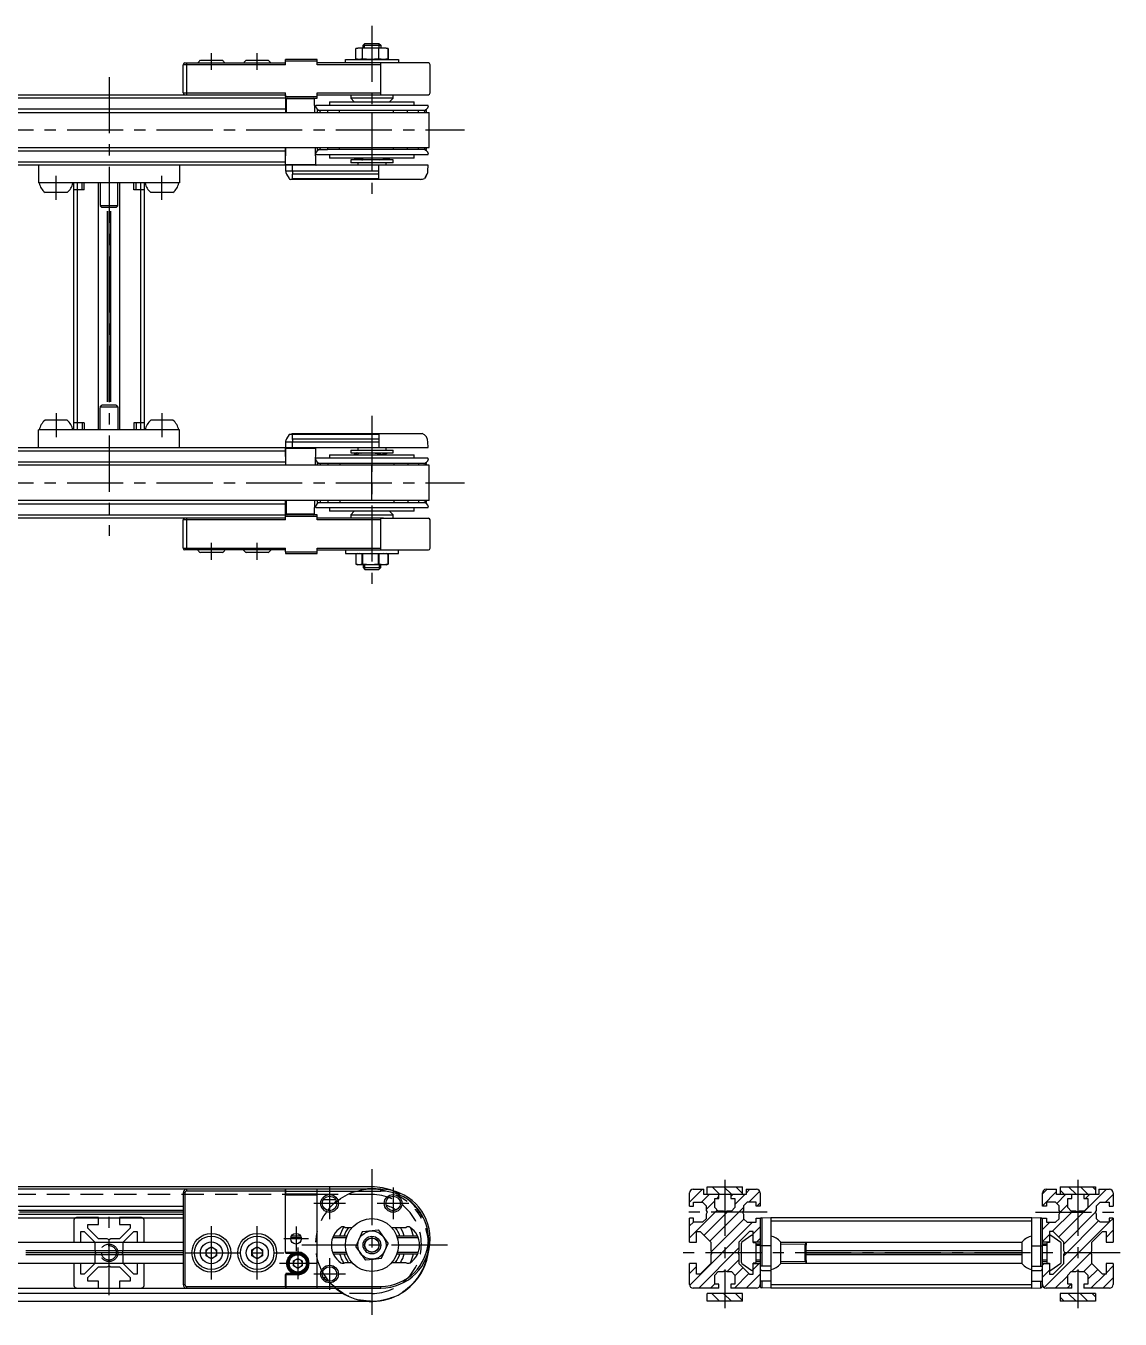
# Model space of a CAD drawing. Extents: x 0 to 1482, y -8 to 1057.
# Drawn here: x 1171.9 to 1482, y 88.1 to 454.5 of the extents above; entities that cross this region are included whole.
import ezdxf

# ---------------------------------------------------------------- set-up
doc = ezdxf.new("R2010")
doc.units = 0
doc.header["$LTSCALE"] = 0.5
for name, pattern in [('CENTER', [50.8, 31.75, -6.35, 6.35, -6.35]), ('DASHED', [19.05, 12.7, -6.35]), ('PHANTOM', [63.5, 31.75, -6.35, 6.35, -6.35, 6.35, -6.35])]:
    doc.linetypes.add(name, pattern=pattern)
for name, color, linetype in [('MSM_CENTER', 1, 'CENTER'), ('MSM_CONTINUOUS', 7, 'CONTINUOUS'), ('MSM_DASHED', 4, 'DASHED'), ('MSM_IMAGINARY', 6, 'PHANTOM'), ('MSM_NARROW', 5, 'CONTINUOUS')]:
    doc.layers.add(name, color=color, linetype=linetype)

msp = doc.modelspace()

# ---------------------------------------------------------------- linework, layer by layer
at = {"layer": 'MSM_CENTER'}
for p, q in [((1270, 454.5), (1270, 406)), ((1224.5, 442), (1224.5, 446.75)), ((1237.5, 442), (1237.5, 446.75)), ((1195.5, 440), (1195.5, 310)), ((243.8, 425), (1296.2, 425)), ((1180.5, 405.25), (1180.5, 412)), ((1210.5, 405.25), (1210.5, 412)), ((1180.5, 344.75), (1180.5, 338)), ((1210.5, 344.75), (1210.5, 338)), ((1270, 344), (1270, 295.5)), ((243.8, 325), (1296.2, 325)), ((1224.5, 303.25), (1224.5, 308)), ((1237.5, 303.25), (1237.5, 308)), ((1270, 130.57), (1270, 88.08)), ((1258, 125.37), (1258, 116.37)), ((1276, 125.37), (1276, 116.37)), ((1370, 127.57), (1370, 91.17)), ((1470, 127.57), (1470, 91.17)), ((1195.5, 94.87), (1195.5, 118.87)), ((1262.5, 120.87), (1253.5, 120.87)), ((1280.5, 120.87), (1271.5, 120.87)), ((1382, 118.37), (1358, 118.37)), ((1458, 118.37), (1482, 118.37)), ((1224.5, 99.34), (1224.5, 114.4)), ((1237.5, 99.34), (1237.5, 114.4)), ((1248.5, 114.37), (1248.5, 107.37)), ((1252, 110.87), (1245, 110.87)), ((1217, 106.87), (1245, 106.87)), ((1249, 108.37), (1249, 99.37)), ((1291.38, 109.07), (1249.5, 109.07)), ((1482, 106.87), (1358, 106.87)), ((1254.21, 103.87), (1243.8, 103.87)), ((1258, 105.37), (1258, 96.37)), ((1262.5, 100.87), (1253.5, 100.87))]:
    msp.add_line(p, q, dxfattribs=at)
at = {"layer": 'MSM_CONTINUOUS'}
for p, q in [((1265.42, 448.04), (1266, 448.2)), ((1266.35, 448.2), (1265.42, 448.04)), ((1265.42, 445.16), (1265.42, 448.04)), ((1274, 448.2), (1266, 448.2)), ((1267.28, 448.04), (1266.35, 448.2)), ((1267.28, 448.04), (1267.33, 448.04)), ((1267.28, 448.04), (1267.28, 445.16)), ((1269.59, 448.2), (1267.33, 448.04)), ((1267.33, 445.16), (1267.33, 448.04)), ((1267.5, 449), (1268, 449.5)), ((1267.5, 448.2), (1267.5, 449)), ((1267.5, 449), (1272.5, 449)), ((1268, 449.5), (1272, 449.5)), ((1271.85, 448.04), (1269.59, 448.2)), ((1271.85, 448.04), (1271.85, 445.16)), ((1271.85, 448.04), (1271.91, 448.04)), ((1273.24, 448.2), (1271.91, 448.04)), ((1271.91, 445.16), (1271.91, 448.04)), ((1272, 449.5), (1272.5, 449)), ((1272.5, 449), (1272.5, 448.2)), ((1274.57, 448.04), (1273.24, 448.2)), ((1274, 448.2), (1274.58, 448.04)), ((1274.57, 448.04), (1274.57, 445.16)), ((1274.57, 448.04), (1274.58, 448.04)), ((1274.58, 445.16), (1274.58, 448.04)), ((1216.5, 435.5), (1216.5, 443.5)), ((1245.49, 443.5), (1216.5, 443.5)), ((1217, 444), (1245.5, 444)), ((1217.5, 444), (1217.5, 435)), ((1221.38, 444.75), (1227.63, 444.75)), ((1234.38, 444.75), (1240.63, 444.75)), ((1245.49, 443.5), (1245.52, 445)), ((1254.5, 444.5), (1245.51, 444.5)), ((1254.5, 445), (1245.52, 445)), ((1254.5, 443.5), (1254.5, 445)), ((1286, 444), (1254.5, 444)), ((1272.5, 443.5), (1254.5, 443.5)), ((1262.5, 444), (1262.5, 445)), ((1262.5, 445), (1277.5, 445)), ((1266, 445), (1265.42, 445.16)), ((1266.35, 445), (1265.42, 445.16)), ((1267.28, 445.16), (1266.35, 445)), ((1267.28, 445.16), (1267.33, 445.16)), ((1269.59, 445), (1267.33, 445.16)), ((1271.85, 445.16), (1269.59, 445)), ((1271.85, 445.16), (1271.91, 445.16)), ((1273.24, 445), (1271.91, 445.16)), ((1272.5, 435), (1272.5, 444)), ((1272.68, 444), (1272.5, 444)), ((1274.57, 445.16), (1273.24, 445)), ((1274.58, 445.16), (1274, 445)), ((1274, 445), (1274.57, 445.16)), ((1274.57, 445.16), (1274.58, 445.16)), ((1277.5, 445), (1277.5, 444)), ((1286.5, 435.5), (1286.5, 443.5)), ((1245.5, 434), (294.5, 434)), ((322.71, 435), (1245.5, 435)), ((1216.5, 435.5), (1245.49, 435.5)), ((1245.51, 434.5), (1245.49, 435.5)), ((1245.5, 435), (1245.5, 430)), ((1245.51, 434.5), (1254.5, 434.5)), ((1245.52, 434), (1254.5, 434)), ((1245.76, 430), (1245.83, 433.8)), ((1253.67, 433.8), (1245.83, 433.8)), ((1253.67, 433.8), (1253.74, 430)), ((1254.5, 435.5), (1272.5, 435.5)), ((1254.5, 434), (1254.5, 435.5)), ((1254.5, 435), (1286, 435)), ((1258, 433), (1258, 432)), ((1258, 433), (1282, 433)), ((1264, 435), (1264, 434)), ((1264, 434), (1265, 433)), ((1276, 434), (1264, 434)), ((1275, 433), (1276, 434)), ((1276, 434), (1276, 435)), ((1282, 432), (1282, 433)), ((270, 430), (1286.2, 430)), ((294.5, 431), (1245.5, 431)), ((1254.22, 432), (1258, 432)), ((1254.5, 430.5), (1254.5, 430)), ((1257.41, 430.5), (1254.5, 430.5)), ((1255.27, 430.5), (1255.27, 430)), ((1257.41, 430.5), (1257.41, 430)), ((1285.5, 430.5), (1257.41, 430.5)), ((1258, 432), (1285.78, 432)), ((1260.74, 430.5), (1260.74, 430)), ((1270, 430), (1270, 420)), ((1276.09, 430), (1276.09, 430.5)), ((1280.1, 430), (1280.1, 430.5)), ((1283.18, 430), (1283.18, 430.5)), ((1285.03, 430), (1285.03, 430.5)), ((1285.5, 430), (1285.5, 430.5)), ((1286.2, 420), (1286.2, 430)), ((270, 420), (1286.2, 420)), ((1245.5, 419), (294.5, 419)), ((1245.5, 415.2), (1245.59, 420)), ((1245.5, 415), (1245.5, 420)), ((1253.91, 420), (1254, 415.2)), ((1285.78, 418), (1254.22, 418)), ((1254.5, 420), (1254.5, 419.5)), ((1254.5, 419.5), (1257.41, 419.5)), ((1255.27, 420), (1255.27, 419.5)), ((1257.41, 420), (1257.41, 419.5)), ((1285.5, 419.5), (1257.41, 419.5)), ((1258, 418), (1258, 417)), ((1260.74, 420), (1260.74, 419.5)), ((1276.09, 419.5), (1276.09, 420)), ((1280.1, 419.5), (1280.1, 420)), ((1282, 417), (1282, 418)), ((1283.18, 419.5), (1283.18, 420)), ((1285.03, 419.5), (1285.03, 420)), ((1285.5, 419.5), (1285.5, 420)), ((294.5, 416), (1245.5, 416)), ((1245.5, 415), (294.5, 415)), ((1175.5, 415), (1175.5, 410)), ((1215.5, 415), (1215.5, 410)), ((1245.5, 415.2), (1254, 415.2)), ((1245.5, 415), (1245.5, 415)), ((1245.5, 415), (1245.53, 413.45)), ((1245.5, 415), (1245.5, 415)), ((1285.9, 415), (1245.5, 415)), ((1246, 415), (1246, 415.2)), ((1247.53, 413.45), (1247.5, 415)), ((1253.5, 415), (1253.5, 415.2)), ((1282, 417), (1258, 417)), ((1264, 416.5), (1264, 415.7)), ((1276, 416.5), (1264, 416.5)), ((1276, 415.7), (1264, 415.7)), ((1265.58, 416.9), (1265.22, 416.8)), ((1265.57, 417), (1265.27, 416.93)), ((1265.58, 416.9), (1267.42, 416.5)), ((1265.59, 417), (1266.46, 416.82)), ((1266, 417), (1266, 416.92)), ((1266, 415.7), (1266, 415)), ((1266.11, 416.6), (1266.96, 416.6)), ((1267.95, 416.5), (1266.46, 416.82)), ((1267.12, 416.5), (1267.27, 416.53)), ((1267.48, 416.6), (1272.51, 416.6)), ((1272, 411), (1272, 415)), ((1272.05, 416.5), (1273.54, 416.82)), ((1274.43, 416.9), (1272.58, 416.5)), ((1272.89, 416.5), (1272.74, 416.53)), ((1273.89, 416.6), (1273.05, 416.6)), ((1274.42, 417), (1273.54, 416.82)), ((1274, 417), (1274, 416.92)), ((1274, 415), (1274, 415.7)), ((1274.43, 416.9), (1274.78, 416.8)), ((1274.44, 417), (1274.73, 416.93)), ((1276, 415.7), (1276, 416.5)), ((1285.87, 413.44), (1285.9, 415)), ((1245.8, 412.48), (1246.51, 411.25)), ((1283.72, 411), (1246.91, 411)), ((1247.53, 413.45), (1272, 413.45)), ((1247.53, 413.45), (1247.54, 412.48)), ((1247.54, 411), (1247.54, 412.48)), ((1272, 412.48), (1247.54, 412.48)), ((1247.54, 411.25), (1272, 411.25)), ((1285.6, 412.48), (1284.89, 411.25)), ((1215.5, 410), (1175.5, 410)), ((1183.63, 407.25), (1177.38, 407.25)), ((1185.5, 340), (1185.5, 410)), ((1186.5, 410), (1186.5, 340)), ((1192.5, 340), (1192.5, 410)), ((1198.5, 410), (1198.5, 340)), ((1204.5, 340), (1204.5, 410)), ((1205.5, 410), (1205.5, 340)), ((1213.63, 407.25), (1207.38, 407.25)), ((1194.98, 402), (1194.98, 348)), ((1195.5, 348), (1195.5, 402)), ((1196.02, 348), (1196.02, 402)), ((1183.63, 342.75), (1177.38, 342.75)), ((1213.63, 342.75), (1207.38, 342.75)), ((1215.5, 340), (1175.5, 340)), ((1175.5, 335), (1175.5, 340)), ((1215.5, 335), (1215.5, 340)), ((1246.51, 338.75), (1245.8, 337.52)), ((1245.8, 337.52), (1245.8, 337.52)), ((1246.51, 338.75), (1247.54, 339)), ((1272, 338.75), (1246.51, 338.75)), ((1247.54, 337.52), (1247.54, 339)), ((1247.54, 339), (1284.26, 339)), ((1247.54, 337.52), (1272, 337.52)), ((1272, 339), (1272, 335)), ((294.5, 335), (1245.5, 335)), ((1245.5, 334), (294.5, 334)), ((1245.53, 336.55), (1245.5, 335)), ((1245.5, 335), (1245.5, 335)), ((1245.5, 335), (1245.5, 335)), ((1245.5, 335), (1285.9, 335)), ((1245.5, 335), (1245.5, 330)), ((1254, 334.8), (1245.5, 334.8)), ((1245.59, 330), (1245.5, 334.8)), ((1246, 335), (1246, 334.8)), ((1247.5, 335), (1247.53, 336.55)), ((1272, 336.55), (1247.53, 336.55)), ((1253.5, 335), (1253.5, 334.8)), ((1254, 334.8), (1253.91, 330)), ((1264, 334.3), (1264, 333.5)), ((1264, 334.3), (1276, 334.3)), ((1264, 333.5), (1276, 333.5)), ((1265.73, 333.5), (1265.26, 333.31)), ((1266.03, 333.5), (1265.61, 333.36)), ((1266, 335), (1266, 334.3)), ((1266.24, 333.38), (1266.58, 333.5)), ((1272.5, 333.1), (1269.89, 333.5)), ((1270.49, 333.5), (1272, 333.28)), ((1274, 334.3), (1274, 335)), ((1276, 333.5), (1276, 334.3)), ((1285.9, 335), (1285.87, 336.56)), ((1286.2, 330), (253.8, 330)), ((294.5, 331), (1245.5, 331)), ((1285.78, 332), (1254.22, 332)), ((1254.5, 330.5), (1254.5, 330)), ((1285.5, 330.5), (1254.5, 330.5)), ((1255.34, 330.5), (1255.34, 330)), ((1257.54, 330.5), (1257.54, 330)), ((1258, 333), (1258, 332)), ((1258, 333), (1282, 333)), ((1260.91, 330.5), (1260.91, 330)), ((1265, 333.1), (1265, 333)), ((1265.01, 333), (1266, 333.18)), ((1265.13, 333.25), (1265.26, 333.31)), ((1265.19, 333.18), (1265.61, 333.36)), ((1266, 333.18), (1266, 333)), ((1270.54, 333.4), (1266.28, 333.4)), ((1270, 320), (1270, 330)), ((1272.5, 333.1), (1272, 333.28)), ((1274, 333), (1274, 333.27)), ((1276.29, 330), (1276.29, 330.5)), ((1280.27, 330), (1280.27, 330.5)), ((1282, 332), (1282, 333)), ((1283.3, 330), (1283.3, 330.5)), ((1285.09, 330), (1285.09, 330.5)), ((1285.5, 330), (1285.5, 330.5)), ((1286.2, 320), (1286.2, 330)), ((1286.2, 320), (253.8, 320)), ((1245.5, 319), (294.5, 319)), ((1245.5, 315), (1245.5, 320)), ((1245.83, 316.2), (1245.76, 320)), ((1253.74, 320), (1253.67, 316.2)), ((1254.5, 320), (1254.5, 319.5)), ((1254.5, 319.5), (1285.5, 319.5)), ((1255.34, 320), (1255.34, 319.5)), ((1257.54, 320), (1257.54, 319.5)), ((1260.91, 320), (1260.91, 319.5)), ((1276.29, 319.5), (1276.29, 320)), ((1280.27, 319.5), (1280.27, 320)), ((1283.3, 319.5), (1283.3, 320)), ((1285.09, 319.5), (1285.09, 320)), ((1285.5, 319.5), (1285.5, 320)), ((294.5, 316), (1245.5, 316)), ((1245.49, 314.5), (1245.51, 315.5)), ((1254.5, 315.5), (1245.51, 315.5)), ((1254.5, 316), (1245.52, 316)), ((1245.83, 316.2), (1253.67, 316.2)), ((1254.22, 318), (1285.78, 318)), ((1254.5, 314.5), (1254.5, 316)), ((1258, 318), (1258, 317)), ((1282, 317), (1258, 317)), ((1265, 317), (1264, 316)), ((1264, 316), (1264, 315)), ((1264, 316), (1276, 316)), ((1276, 316), (1275, 317)), ((1276, 315), (1276, 316)), ((1282, 317), (1282, 318)), ((1245.5, 315), (294.5, 315)), ((1216.5, 306.5), (1216.5, 314.5)), ((1245.49, 314.5), (1216.5, 314.5)), ((1217.5, 315), (1217.5, 306)), ((1273.32, 315), (1254.5, 315)), ((1272.5, 314.5), (1254.5, 314.5)), ((1272.5, 306), (1272.5, 315)), ((1272.5, 315), (1286, 315)), ((1286.5, 306.5), (1286.5, 314.5)), ((1216.5, 306.5), (1245.49, 306.5)), ((1245.5, 306), (1217, 306)), ((1227.63, 305.25), (1221.38, 305.25)), ((1240.63, 305.25), (1234.38, 305.25)), ((1245.51, 305.5), (1245.49, 306.5)), ((1245.51, 305.5), (1254.5, 305.5)), ((1245.51, 305.5), (1245.52, 305)), ((1245.52, 305), (1254.5, 305)), ((1254.5, 306.5), (1272.5, 306.5)), ((1254.5, 305), (1254.5, 306.5)), ((1254.5, 306), (1286, 306)), ((1262.5, 306), (1262.5, 305)), ((1262.5, 305), (1277.5, 305)), ((1266, 305), (1265.42, 304.84)), ((1266.35, 305), (1265.42, 304.84)), ((1265.42, 304.84), (1265.42, 301.96)), ((1267.28, 304.84), (1266.35, 305)), ((1267.28, 304.84), (1267.33, 304.84)), ((1267.28, 301.96), (1267.28, 304.84)), ((1269.59, 305), (1267.33, 304.84)), ((1267.33, 304.84), (1267.33, 301.96)), ((1271.85, 304.84), (1269.59, 305)), ((1271.85, 301.96), (1271.85, 304.84)), ((1271.85, 304.84), (1271.91, 304.84)), ((1273.24, 305), (1271.91, 304.84)), ((1271.91, 304.84), (1271.91, 301.96)), ((1274.57, 304.84), (1273.24, 305)), ((1274.58, 304.84), (1274, 305)), ((1274, 305), (1274.57, 304.84)), ((1274.57, 301.96), (1274.57, 304.84)), ((1274.57, 304.84), (1274.58, 304.84)), ((1274.58, 304.84), (1274.58, 301.96)), ((1277.5, 305), (1277.5, 306)), ((1265.42, 301.96), (1266, 301.8)), ((1266.35, 301.8), (1265.42, 301.96)), ((1274, 301.8), (1266, 301.8)), ((1267.28, 301.96), (1266.35, 301.8)), ((1267.28, 301.96), (1267.33, 301.96)), ((1269.59, 301.8), (1267.33, 301.96)), ((1267.5, 301.8), (1267.5, 301)), ((1267.5, 301), (1268, 300.5)), ((1267.5, 301), (1272.5, 301)), ((1268, 300.5), (1272, 300.5)), ((1271.85, 301.96), (1269.59, 301.8)), ((1271.85, 301.96), (1271.91, 301.96)), ((1273.24, 301.8), (1271.91, 301.96)), ((1272, 300.5), (1272.5, 301)), ((1272.5, 301), (1272.5, 301.8)), ((1274.57, 301.96), (1273.24, 301.8)), ((1274, 301.8), (1274.58, 301.96)), ((1274.57, 301.96), (1274.58, 301.96)), ((1270, 125.57), (270, 125.57)), ((1217.5, 124.87), (272.7, 124.87)), ((1217.5, 124.87), (1217.5, 124.37)), ((1272.5, 124.87), (1217.5, 124.87)), ((1245.49, 124.87), (1245.5, 124.37)), ((1245.52, 124.37), (1245.51, 124.87)), ((1254.5, 96.87), (1254.5, 124.87)), ((1272.5, 124.37), (1272.5, 124.87)), ((1361, 124.87), (1364, 124.87)), ((1364, 123.37), (1364, 124.87)), ((1365, 123.37), (1365, 125.57)), ((1365, 125.57), (1375, 125.57)), ((1375, 123.37), (1375, 125.57)), ((1376, 124.87), (1376, 123.37)), ((1376, 124.87), (1379, 124.87)), ((1461, 124.87), (1464, 124.87)), ((1464, 123.37), (1464, 124.87)), ((1465, 125.57), (1465, 123.37)), ((1465, 125.57), (1475, 125.57)), ((1475, 125.57), (1475, 123.37)), ((1476, 124.87), (1476, 123.37)), ((1476, 124.87), (1479, 124.87)), ((1216.5, 123.87), (1216.5, 97.87)), ((1217, 123.87), (1216.5, 123.87)), ((1217, 123.87), (1217, 97.87)), ((1245.5, 124.37), (1217.5, 124.37)), ((1245.5, 107.01), (1245.5, 124.37)), ((1245.51, 123.37), (1245.52, 123.57)), ((1245.52, 123.17), (1245.51, 123.37)), ((1245.51, 123.37), (1254.5, 123.37)), ((1245.52, 124.37), (1245.52, 123.57)), ((1245.52, 124.37), (1272.5, 124.37)), ((1245.52, 123.57), (1254.5, 123.57)), ((1245.52, 107.07), (1245.52, 123.17)), ((1254.5, 123.17), (1245.52, 123.17)), ((1259.81, 121.87), (1256.19, 121.87)), ((1259.81, 121.87), (1256.19, 121.87)), ((1360, 120.07), (1360, 123.87)), ((1361.1, 121.22), (1363.7, 121.22)), ((1361.1, 120.07), (1361.1, 121.22)), ((1364.7, 120.22), (1363.7, 121.22)), ((1376, 123.37), (1364, 123.37)), ((1367.15, 122.27), (1368.3, 122.27)), ((1367.15, 119.67), (1367.15, 122.27)), ((1368.3, 122.27), (1368.3, 123.37)), ((1371.7, 123.37), (1371.7, 122.27)), ((1371.7, 122.27), (1372.85, 122.27)), ((1372.85, 122.27), (1372.85, 119.67)), ((1376.3, 121.22), (1375.3, 120.22)), ((1378.9, 121.22), (1376.3, 121.22)), ((1378.9, 120.07), (1378.9, 121.22)), ((1380, 123.87), (1380, 120.07)), ((1460, 120.07), (1460, 123.87)), ((1463.7, 121.22), (1461.1, 121.22)), ((1461.1, 121.22), (1461.1, 120.07)), ((1464.7, 120.22), (1463.7, 121.22)), ((1476, 123.37), (1464, 123.37)), ((1467.15, 122.27), (1468.3, 122.27)), ((1467.15, 119.67), (1467.15, 122.27)), ((1468.3, 122.27), (1468.3, 123.37)), ((1471.7, 123.37), (1471.7, 122.27)), ((1471.7, 122.27), (1472.85, 122.27)), ((1472.85, 122.27), (1472.85, 119.67)), ((1476.3, 121.22), (1475.3, 120.22)), ((1476.3, 121.22), (1478.9, 121.22)), ((1478.9, 121.22), (1478.9, 120.07)), ((1480, 123.87), (1480, 120.07)), ((323.5, 120.07), (1216.5, 120.07)), ((1216.5, 118.89), (1169.82, 118.89)), ((1169.82, 117.85), (1216.5, 117.85)), ((1216.5, 118.37), (1170.12, 118.37)), ((1360, 120.07), (1361.1, 120.07)), ((1364.7, 120.22), (1364.7, 118.89)), ((1364.7, 118.89), (1365, 118.37)), ((1365, 118.37), (1364.7, 117.85)), ((1364.7, 117.85), (1364.7, 116.52)), ((1367.15, 119.67), (1368.15, 118.67)), ((1369.48, 118.67), (1368.15, 118.67)), ((1370, 118.37), (1369.48, 118.67)), ((1370.52, 118.67), (1370, 118.37)), ((1371.85, 118.67), (1370.52, 118.67)), ((1371.85, 118.67), (1372.85, 119.67)), ((1375.3, 118.89), (1375, 118.37)), ((1375, 118.37), (1375.3, 117.85)), ((1375.3, 120.22), (1375.3, 118.89)), ((1375.3, 117.85), (1375.3, 116.52)), ((1380, 120.07), (1378.9, 120.07)), ((1461.1, 120.07), (1460, 120.07)), ((1464.7, 118.89), (1464.7, 120.22)), ((1465, 118.37), (1464.7, 118.89)), ((1464.7, 117.85), (1465, 118.37)), ((1464.7, 116.52), (1464.7, 117.85)), ((1467.15, 119.67), (1468.15, 118.67)), ((1469.48, 118.67), (1468.15, 118.67)), ((1470, 118.37), (1469.48, 118.67)), ((1470.52, 118.67), (1470, 118.37)), ((1471.85, 118.67), (1470.52, 118.67)), ((1471.85, 118.67), (1472.85, 119.67)), ((1475, 118.37), (1475.3, 118.89)), ((1475.3, 117.85), (1475, 118.37)), ((1475.3, 118.89), (1475.3, 120.22)), ((1475.3, 116.52), (1475.3, 117.85)), ((1478.9, 120.07), (1480, 120.07)), ((1216.5, 116.67), (323.5, 116.67)), ((1262.29, 114.07), (1264.41, 114.07)), ((1275.59, 114.07), (1279.71, 114.07)), ((1360, 109.87), (1360, 116.67)), ((1361.1, 116.67), (1360, 116.67)), ((1361.1, 115.52), (1361.1, 116.67)), ((1363.7, 115.52), (1361.1, 115.52)), ((1363.7, 115.52), (1364.7, 116.52)), ((1375.3, 116.52), (1376.3, 115.52)), ((1376.3, 115.52), (1378.9, 115.52)), ((1378.9, 115.52), (1378.9, 116.67)), ((1378.9, 116.67), (1380, 116.67)), ((1380, 116.67), (1380, 97.41)), ((1380.49, 116.83), (1383, 116.87)), ((1380.49, 116.83), (1380.49, 103.07)), ((1383, 116.87), (1457, 116.87)), ((1383, 116.87), (1383, 96.87)), ((1457, 115.87), (1383, 115.87)), ((1457, 116.87), (1459.51, 116.83)), ((1457, 96.87), (1457, 116.87)), ((1459.51, 103.07), (1459.51, 116.83)), ((1460, 116.67), (1461.1, 116.67)), ((1460, 97.41), (1460, 116.67)), ((1461.1, 116.67), (1461.1, 115.52)), ((1461.1, 115.52), (1463.7, 115.52)), ((1463.7, 115.52), (1464.7, 116.52)), ((1475.3, 116.52), (1476.3, 115.52)), ((1478.9, 115.52), (1476.3, 115.52)), ((1478.9, 116.67), (1478.9, 115.52)), ((1480, 116.67), (1478.9, 116.67)), ((1480, 116.67), (1480, 109.87)), ((1249.83, 111.57), (1247.17, 111.57)), ((1262.93, 111.57), (1259.05, 111.57)), ((1267.28, 112.78), (1265.42, 108.63)), ((1271.85, 113.28), (1267.33, 112.82)), ((1274.57, 109.57), (1271.91, 113.25)), ((1282.95, 111.57), (1277.07, 111.57)), ((1362, 112.87), (1363, 112.87)), ((1362, 109.87), (1362, 112.87)), ((1366, 109.87), (1363, 112.87)), ((1377, 112.87), (1374, 109.87)), ((1377.64, 111.83), (1374.83, 109.86)), ((1378, 112.87), (1377, 112.87)), ((1378, 109.77), (1378, 112.87)), ((1385.75, 109.99), (1385.75, 103.74)), ((1454.25, 103.74), (1454.25, 109.99)), ((1463, 112.87), (1462, 112.87)), ((1462, 112.87), (1462, 109.77)), ((1462.36, 111.83), (1465.17, 109.86)), ((1466, 109.87), (1463, 112.87)), ((1477, 112.87), (1474, 109.87)), ((1477, 112.87), (1478, 112.87)), ((1478, 112.87), (1478, 109.87)), ((323.5, 109.87), (1216.5, 109.87)), ((1216.5, 107.39), (1171.94, 107.39)), ((1216.5, 106.87), (1171.94, 106.87)), ((1171.94, 106.35), (1216.5, 106.35)), ((1223, 107.74), (1224.5, 108.6)), ((1223, 106), (1223, 107.74)), ((1224.5, 108.6), (1226, 107.74)), ((1226, 107.74), (1226, 106)), ((1236, 107.74), (1237.5, 108.6)), ((1236, 106), (1236, 107.74)), ((1237.5, 108.6), (1239, 107.74)), ((1239, 107.74), (1239, 106)), ((1245.5, 107.07), (1249.28, 107.07)), ((1245.5, 107.07), (1245.5, 107.01)), ((1245.5, 107.07), (1245.7, 106.87)), ((1245.5, 107.01), (1245.7, 106.67)), ((1245.7, 106.87), (1249.28, 106.87)), ((1245.7, 106.67), (1245.7, 106.87)), ((1247.32, 106.67), (1245.7, 106.67)), ((1247.32, 106.87), (1247.32, 106.67)), ((1247.32, 106.81), (1248.43, 106.83)), ((1247.32, 106.67), (1247.39, 106.65)), ((1247.39, 106.65), (1247.34, 106.6)), ((1247.34, 106.6), (1247.45, 106.43)), ((1247.39, 106.65), (1248.43, 106.83)), ((1247.79, 106.61), (1247.41, 106.48)), ((1248.43, 106.83), (1248.3, 106.78)), ((1248.71, 106.87), (1248.43, 106.83)), ((1248.43, 106.83), (1248.69, 106.85)), ((1248.69, 106.85), (1248.74, 106.86)), ((1248.74, 106.86), (1248.97, 106.87)), ((1249.21, 106.87), (1249.24, 106.87)), ((1249.24, 106.87), (1249.23, 106.87)), ((1249.23, 106.87), (1249.23, 106.87)), ((1249.24, 106.87), (1249.3, 106.87)), ((1249.28, 107.07), (1249.32, 107.07)), ((1249.28, 107.07), (1249.28, 106.87)), ((1249.3, 106.87), (1249.28, 106.87)), ((1249.32, 107.07), (1249.3, 106.87)), ((1259.05, 106.57), (1262.93, 106.57)), ((1265.43, 108.57), (1266.76, 106.73)), ((1266.76, 106.73), (1268.09, 104.89)), ((1272.72, 105.36), (1274.58, 109.5)), ((1277.07, 106.57), (1282.95, 106.57)), ((1360, 109.87), (1362, 109.87)), ((1366, 109.87), (1366, 107.39)), ((1366, 107.39), (1366.3, 106.87)), ((1366.3, 106.87), (1366, 106.35)), ((1366, 106.35), (1366, 103.87)), ((1374, 107.39), (1373.7, 106.87)), ((1373.7, 106.87), (1374, 106.35)), ((1374, 109.87), (1374, 107.39)), ((1374, 106.35), (1374, 103.87)), ((1374.7, 104.13), (1374.7, 109.61)), ((1380, 109.87), (1378, 109.87)), ((1378, 109.77), (1378.6, 109.77)), ((1378.8, 109.57), (1378.8, 104.17)), ((1380, 109.37), (1378.8, 109.37)), ((1383, 108.87), (1380, 108.87)), ((1385.75, 109.87), (1454.25, 109.87)), ((1392.8, 109.2), (1385.75, 109.32)), ((1393, 109.4), (1392.8, 109.4)), ((1392.8, 109.4), (1392.8, 109.2)), ((1392.8, 104.74), (1392.8, 109)), ((1393, 109), (1392.8, 109)), ((1393, 109.87), (1393, 109)), ((1393, 104.74), (1393, 109)), ((1454.25, 107.39), (1393, 107.39)), ((1393, 106.87), (1454.25, 106.87)), ((1393, 106.35), (1454.25, 106.35)), ((1457, 108.87), (1460, 108.87)), ((1462, 109.87), (1460, 109.87)), ((1461.2, 109.37), (1460, 109.37)), ((1461.2, 109.57), (1461.2, 104.17)), ((1462, 109.77), (1461.4, 109.77)), ((1465.3, 104.13), (1465.3, 109.61)), ((1466, 107.39), (1466, 109.87)), ((1466.3, 106.87), (1466, 107.39)), ((1466, 106.35), (1466.3, 106.87)), ((1466, 103.87), (1466, 106.35)), ((1473.7, 106.87), (1474, 107.39)), ((1474, 106.35), (1473.7, 106.87)), ((1474, 107.39), (1474, 109.87)), ((1474, 103.87), (1474, 106.35)), ((1478, 109.87), (1480, 109.87)), ((1216.5, 103.87), (323.5, 103.87)), ((1224.5, 105.14), (1223, 106)), ((1226, 106), (1224.5, 105.14)), ((1237.5, 105.14), (1236, 106)), ((1239, 106), (1237.5, 105.14)), ((1247.75, 104.59), (1249, 105.31)), ((1247.75, 103.15), (1247.75, 104.59)), ((1249, 102.43), (1247.75, 103.15)), ((1249, 105.31), (1250.25, 104.59)), ((1250.25, 103.15), (1249, 102.43)), ((1250.25, 104.59), (1250.25, 103.15)), ((1264.41, 104.07), (1262.29, 104.07)), ((1268.15, 104.86), (1270.41, 105.09)), ((1270.41, 105.09), (1272.67, 105.32)), ((1279.71, 104.07), (1275.59, 104.07)), ((1360, 97.87), (1360, 103.87)), ((1362, 103.87), (1360, 103.87)), ((1362, 100.87), (1362, 103.87)), ((1363, 100.87), (1366, 103.87)), ((1374, 103.87), (1377, 100.87)), ((1374.83, 103.88), (1377.64, 101.91)), ((1378, 100.87), (1378, 103.97)), ((1378.6, 103.97), (1378, 103.97)), ((1378, 103.87), (1380, 103.87)), ((1378.8, 104.37), (1380, 104.37)), ((1383, 103.07), (1380, 103.07)), ((1385.75, 104.42), (1392.8, 104.54)), ((1454.25, 103.87), (1385.75, 103.87)), ((1392.8, 104.74), (1393, 104.74)), ((1392.8, 104.34), (1392.8, 104.54)), ((1393, 104.34), (1392.8, 104.34)), ((1393, 104.74), (1393, 103.87)), ((1457, 103.07), (1460, 103.07)), ((1460, 104.37), (1461.2, 104.37)), ((1460, 103.87), (1462, 103.87)), ((1461.4, 103.97), (1462, 103.97)), ((1462, 103.97), (1462, 100.87)), ((1465.17, 103.88), (1462.36, 101.91)), ((1463, 100.87), (1466, 103.87)), ((1474, 103.87), (1477, 100.87)), ((1480, 103.87), (1478, 103.87)), ((1478, 103.87), (1478, 100.87)), ((1480, 103.87), (1480, 97.87)), ((1245.7, 101.07), (1245.5, 100.72)), ((1245.5, 97.37), (1245.5, 100.72)), ((1245.5, 100.72), (1245.5, 100.67)), ((1245.54, 100.67), (1245.5, 100.67)), ((1245.51, 97.37), (1245.51, 100.67)), ((1245.7, 101.07), (1247.32, 101.07)), ((1245.7, 101.07), (1245.7, 100.87)), ((1249.28, 100.87), (1245.7, 100.87)), ((1245.71, 100.85), (1245.71, 100.87)), ((1245.71, 97.37), (1245.71, 100.67)), ((1249.28, 100.67), (1245.71, 100.67)), ((1247.32, 101.07), (1247.39, 101.09)), ((1247.32, 101.07), (1247.32, 100.87)), ((1248.43, 100.91), (1247.32, 100.93)), ((1247.45, 101.31), (1247.34, 101.14)), ((1247.39, 101.09), (1247.34, 101.14)), ((1247.39, 101.09), (1248.43, 100.91)), ((1247.79, 101.13), (1247.41, 101.26)), ((1248.43, 100.91), (1248.31, 100.95)), ((1248.43, 100.91), (1248.72, 100.87)), ((1248.69, 100.89), (1248.43, 100.91)), ((1248.73, 100.88), (1248.69, 100.89)), ((1248.97, 100.87), (1248.73, 100.88)), ((1249.24, 100.87), (1249.21, 100.87)), ((1249.23, 100.87), (1249.23, 100.87)), ((1249.23, 100.87), (1249.24, 100.87)), ((1249.3, 100.87), (1249.24, 100.87)), ((1249.28, 100.87), (1249.3, 100.87)), ((1249.28, 100.67), (1249.28, 100.87)), ((1249.32, 100.67), (1249.28, 100.67)), ((1249.3, 100.87), (1249.32, 100.67)), ((1256.19, 99.87), (1256.97, 99.87)), ((1256.19, 99.86), (1256.97, 99.86)), ((1363, 100.87), (1362, 100.87)), ((1368.15, 101.57), (1367.15, 100.57)), ((1367.15, 97.97), (1367.15, 100.57)), ((1368.15, 101.57), (1369.48, 101.57)), ((1369.48, 101.57), (1370, 101.87)), ((1370, 101.87), (1370.52, 101.57)), ((1370.52, 101.57), (1371.85, 101.57)), ((1372.85, 100.57), (1371.85, 101.57)), ((1372.85, 100.57), (1372.85, 97.97)), ((1377, 100.87), (1378, 100.87)), ((1380.49, 101.91), (1383, 101.87)), ((1457, 101.87), (1459.51, 101.91)), ((1462, 100.87), (1463, 100.87)), ((1468.15, 101.57), (1467.15, 100.57)), ((1467.15, 97.97), (1467.15, 100.57)), ((1468.15, 101.57), (1469.48, 101.57)), ((1469.48, 101.57), (1470, 101.87)), ((1470, 101.87), (1470.52, 101.57)), ((1470.52, 101.57), (1471.85, 101.57)), ((1472.85, 100.57), (1471.85, 101.57)), ((1472.85, 100.57), (1472.85, 97.97)), ((1478, 100.87), (1477, 100.87)), ((1261.77, 95.37), (282.74, 95.37)), ((294.5, 96.87), (1217.5, 96.87)), ((1216.5, 97.87), (1217, 97.87)), ((1217.5, 97.37), (1245.5, 97.37)), ((1217.5, 97.37), (1217.5, 96.87)), ((1217.5, 96.87), (1272.5, 96.87)), ((1245.5, 97.37), (1245.5, 97.07)), ((1245.5, 97.07), (1245.51, 97.07)), ((1245.5, 97.07), (1245.69, 96.87)), ((1245.51, 97.37), (1272.5, 97.37)), ((1245.51, 97.37), (1245.51, 97.07)), ((1245.51, 97.07), (1245.71, 96.87)), ((1245.71, 96.87), (1245.71, 97.37)), ((1272.5, 96.87), (1272.5, 97.37)), ((1368.3, 96.87), (1361, 96.87)), ((1365, 93.17), (1365, 95.37)), ((1375, 95.37), (1365, 95.37)), ((1368.3, 97.97), (1367.15, 97.97)), ((1368.3, 96.87), (1368.3, 97.97)), ((1372.85, 97.97), (1371.7, 97.97)), ((1371.7, 97.97), (1371.7, 96.87)), ((1379, 96.87), (1371.7, 96.87)), ((1375, 93.17), (1375, 95.37)), ((1383, 98.87), (1380, 98.87)), ((1380.49, 98.87), (1380.49, 96.91)), ((1383, 96.87), (1380.49, 96.91)), ((1383, 97.87), (1457, 97.87)), ((1457, 96.87), (1383, 96.87)), ((1457, 98.87), (1460, 98.87)), ((1457, 96.87), (1459.51, 96.91)), ((1459.51, 96.91), (1459.51, 98.87)), ((1468.3, 96.87), (1461, 96.87)), ((1465, 95.37), (1465, 93.17)), ((1475, 95.37), (1465, 95.37)), ((1468.3, 97.97), (1467.15, 97.97)), ((1468.3, 96.87), (1468.3, 97.97)), ((1472.85, 97.97), (1471.7, 97.97)), ((1471.7, 97.97), (1471.7, 96.87)), ((1479, 96.87), (1471.7, 96.87)), ((1475, 95.37), (1475, 93.17)), ((271.64, 93.17), (1268.36, 93.17)), ((1375, 93.17), (1365, 93.17)), ((1475, 93.17), (1465, 93.17))]:
    msp.add_line(p, q, dxfattribs=at)
for centre, radius in [((1258, 120.87), 2.07), ((1276, 120.87), 2.07), ((1270, 109.07), 7.5), ((1224.5, 106.87), 5.5), ((1224.5, 106.87), 4.75), ((1224.5, 106.87), 3.12), ((1237.5, 106.87), 5.5), ((1237.5, 106.87), 4.75), ((1237.5, 106.87), 3.12), ((1248.5, 110.87), 1.5), ((1270, 109.07), 4), ((1270, 109.07), 2.5), ((1270, 109.07), 2), ((1224.5, 106.87), 1.5), ((1237.5, 106.87), 1.5), ((1249, 103.87), 2.95), ((1249, 103.87), 2.75), ((1249, 103.87), 2.45), ((1249, 103.87), 1.25), ((1258, 100.87), 2.07)]:
    msp.add_circle(centre, radius, dxfattribs=at)
for centre, radius, start, end in [((1217, 443.5), 0.5, 90, 180), ((1224.41, 441.1), 4.75, 129.7731, 141.7375), ((1224.59, 441.1), 4.75, 38.4825, 50.2269), ((1237.41, 441.1), 4.75, 129.7731, 141.7375), ((1237.59, 441.1), 4.75, 38.4825, 50.2269), ((1286, 443.5), 0.5, 0, 90), ((1217, 435.5), 0.5, 180, 270), ((21995, 796), 20752.64, 180.998122, 180.999502), ((1246.03, 433.8), 0.2, 89.9972, 179.0015), ((1246.71, 433.8), 0.711, 163.8105, 179.8606), ((1252.79, 433.8), 0.711, 0.1394, 16.1895), ((1253.47, 433.8), 0.2, 0.9985, 90.0028), ((1286, 435.5), 0.5, 270.1063, 359.9998), ((1254.22, 431.8), 0.2, 90, 188.8499), ((1255.5, 432), 1.5, 188.8499, 270), ((1284.5, 432), 1.5, 270, 351.1501), ((1285.78, 431.8), 0.2, 351.1501, 90), ((1255.5, 418), 1.5, 90, 171.1501), ((1254.22, 418.2), 0.2, 171.1501, 270), ((1284.5, 418), 1.5, 8.8499, 90), ((1285.78, 418.2), 0.2, 270, 8.8499), ((1254.2, 415.2), 0.2, 181, 270), ((1265.21, 416.64), 0.244, 137.488, 215.9216), ((1265.29, 416.53), 0.284, 105.4644, 185.6251), ((1265.44, 416.25), 0.693, 103.863, 126.6262), ((1266.42, 416.21), 0.495, 80.3147, 144.4408), ((1266.85, 416.47), 0.13, 13.3424, 90), ((1273.16, 416.47), 0.13, 90, 166.6576), ((1273.58, 416.21), 0.495, 35.5592, 99.6853), ((1274.56, 416.25), 0.693, 53.3738, 76.137), ((1274.71, 416.53), 0.284, 354.3749, 74.5356), ((1274.79, 416.64), 0.244, 324.0784, 42.512), ((1249.05, 413.9), 3.55, 187.3883, 203.6147), ((1246.53, 444.88), 31.45, 268.1728, 271.8238), ((1246.92, 411.47), 0.472, 208.0085, 271.9914), ((1283.25, 416.12), 5.14, 275.2337, 288.6878), ((2350605.52, -1355874.21), 2712714.08, 150.00171569, 150.00174572), ((1283.86, 413.49), 2.02, 330.0869, 358.5983), ((1180.41, 410.9), 4.75, 190.9316, 230.2269), ((1180.59, 410.9), 4.75, 309.7731, 349.0684), ((1210.41, 410.9), 4.75, 190.9316, 230.2269), ((1210.59, 410.9), 4.75, 309.7731, 349.0684), ((1180.41, 339.1), 4.75, 129.7731, 169.0684), ((1180.59, 339.1), 4.75, 10.9316, 50.2269), ((1210.41, 339.1), 4.75, 129.7731, 169.0684), ((1210.59, 339.1), 4.75, 10.9316, 50.2269), ((1247.56, 336.51), 2.03, 150.2409, 178.7596), ((1243.29, 337.08), 4.27, 352.9781, 5.95), ((1283.16, 336.52), 2.71, 0.9453, 66.188), ((1246.53, 305.07), 31.5, 88.1758, 91.8208), ((1254.2, 334.8), 0.2, 90, 179), ((1266.85, 333.53), 0.13, 270, 346.6576), ((1272.27, 339.31), 6.22, 272.1579, 290.779), ((1272.07, 339.52), 6.54, 274.0212, 292.9175), ((1254.22, 331.8), 0.2, 90, 188.8499), ((1255.5, 332), 1.5, 188.8499, 270), ((1265.22, 333.03), 0.234, 114.2853, 163.6786), ((1265.28, 332.9), 0.3, 108.1097, 160.1961), ((1266.38, 332.98), 0.428, 109.6118, 152.7295), ((1272.85, 333.16), 0.358, 189.0723, 205.8959), ((1284.5, 332), 1.5, 270, 351.1501), ((1285.78, 331.8), 0.2, 351.1501, 90), ((1255.5, 318), 1.5, 90, 171.1501), ((1284.5, 318), 1.5, 8.8499, 90), ((8968.25, 181.11), 7723.91, 178.999333, 179.003043), ((1246.03, 316.2), 0.2, 180.9985, 270.0028), ((1246.71, 316.2), 0.711, 180.1394, 196.1895), ((1252.79, 316.2), 0.711, 343.8105, 359.8606), ((1253.47, 316.2), 0.2, 269.9972, 359.0015), ((1254.22, 318.2), 0.2, 171.1501, 270), ((1285.78, 318.2), 0.2, 270, 8.8499), ((1217, 314.5), 0.5, 90, 180), ((1286, 314.5), 0.5, 0, 90), ((1217, 306.5), 0.5, 180, 270), ((1224.41, 308.9), 4.75, 217.6393, 230.2269), ((1224.59, 308.9), 4.75, 309.7731, 322.3607), ((1237.41, 308.9), 4.75, 217.6393, 230.2269), ((1237.59, 308.9), 4.75, 309.7731, 322.3607), ((1286, 306.5), 0.5, 270, 0), ((1217.5, 123.87), 1, 90, 180), ((1270, 109.07), 15.98, 81.2857, 98.7143), ((1270, 109.37), 16.2, 68.465, 90), ((1272.5, 110.87), 14, 270, 90), ((1361, 123.87), 1, 90, 180), ((1379, 123.87), 1, 0, 90), ((1461, 123.87), 1, 90, 180), ((1479, 123.87), 1, 0, 90), ((1217.5, 123.87), 0.5, 90, 180), ((1270, 109.07), 15.99, 128.8888, 142.0743), ((1272.5, 110.87), 13.5, 270, 90), ((1270, 109.07), 12, 55.5173, 70.5784), ((1264.5, 109.07), 6, 123.5573, 236.4427), ((1275.99, 106.41), 16.01, 150.872, 161.1861), ((1261.74, 113.24), 1, 56.4427, 123.5573), ((1270, 109.07), 8.3, 142.9573, 162.47), ((1270, 109.07), 8.3, 17.53, 37.0427), ((1270, 109.07), 9.5, 15.2575, 31.7569), ((1280.26, 113.24), 1, 56.4427, 123.5573), ((1277.5, 109.07), 6, 303.5573, 56.4427), ((1270, 109.07), 12, 12.0247, 24.1468), ((1380.5, 116.33), 0.5, 91, 180), ((1459.5, 116.33), 0.5, 0, 89), ((1270, 109.07), 4.6, 125.4359, 126.2522), ((1270, 109.07), 4.6, 65.4359, 66.2522), ((1377.77, 111.64), 0.228, 0.0002, 124.9919), ((1382.1, 106.96), 4.75, 39.7731, 79.0684), ((1457.9, 106.96), 4.75, 100.9316, 140.2269), ((1462.23, 111.64), 0.228, 55.0081, 179.9998), ((1249, 103.87), 3.2, 121.2662, 238.7338), ((1249, 103.87), 3, 121.2663, 238.7337), ((1249.03, 103.8), 3.07, 96.3993, 121.0816), ((1249, 103.87), 3.01, 275.7289, 84.2711), ((1249, 103.87), 3.21, 275.729, 84.271), ((1270, 109.07), 15.98, 229.7505, 350.2271), ((1270, 109.07), 9.5, 195.2575, 212.6841), ((1270, 109.07), 8.3, 197.53, 217.0427), ((1270, 109.07), 4.6, 185.4359, 186.2522), ((1270, 109.07), 4.6, 5.4359, 6.2522), ((1270, 109.07), 8.3, 322.9573, 342.47), ((1270, 109.07), 9.5, 328.2416, 344.7443), ((1270, 109.07), 12, 335.8521, 347.9765), ((1270, 109.37), 16.2, 313.719, 353.4625), ((1375, 109.61), 0.3, 124.992, 180), ((1378.6, 109.57), 0.2, 0, 90), ((1389.94, 109.1), 2.87, 358.0019, 1.9981), ((1392.8, 109), 0.2, 359.9996, 89.0002), ((1461.4, 109.57), 0.2, 90, 180), ((1465, 109.61), 0.3, 360, 55.008), ((1261.74, 104.9), 1, 236.4427, 303.5573), ((1270, 109.07), 4.6, 245.4359, 246.2522), ((1270, 109.07), 4.6, 305.4359, 306.2522), ((1280.26, 104.9), 1, 236.4427, 303.5573), ((1375, 104.13), 0.3, 180, 235.008), ((1378.6, 104.17), 0.2, 270, 0), ((1382.1, 106.78), 4.75, 280.9316, 320.2269), ((1389.94, 104.64), 2.87, 358.0019, 1.9981), ((1392.8, 104.74), 0.2, 270.9997, 0.0005), ((1457.9, 106.78), 4.75, 219.7731, 259.0684), ((1461.4, 104.17), 0.2, 180, 270), ((1465, 104.13), 0.3, 304.992, 0), ((1245.7, 100.67), 0.2, 90.0063, 180.0011), ((1245.71, 100.67), 0.2, 90.006, 180.0014), ((1245.76, 100.62), 0.23, 134.4958, 167.6249), ((1245.76, 100.62), 0.23, 102.3694, 135.4958), ((1249.03, 103.94), 3.07, 238.9182, 263.6081), ((1278.59, 114.94), 26.35, 210.9798, 217.7121), ((1377.77, 102.1), 0.228, 235.0081, 359.9998), ((1380.5, 102.41), 0.5, 180, 269), ((1459.5, 102.41), 0.5, 271, 0), ((1462.23, 102.1), 0.228, 180.0002, 304.9919), ((1217.5, 97.87), 1, 180, 270), ((1217.5, 97.87), 0.5, 180, 270), ((1361, 97.87), 1, 180, 270), ((1379, 97.87), 1, 270, 359.9779), ((1380.5, 97.41), 0.5, 180, 269), ((1459.5, 97.41), 0.5, 271, 0), ((1461, 97.87), 1, 180.0312, 270), ((1479, 97.87), 1, 270, 0)]:
    msp.add_arc(centre, radius, start, end, dxfattribs=at)
at = {"layer": 'MSM_DASHED'}
for p, q in [((1187.85, 408), (1185.5, 408)), ((1187.85, 408), (1187.85, 410)), ((1188.5, 408), (1187.85, 408)), ((1188.5, 408), (1188.5, 410)), ((1193, 410), (1193, 403.49)), ((1198, 403.49), (1198, 410)), ((1202.5, 408), (1202.5, 410)), ((1203.15, 408), (1202.5, 408)), ((1203.15, 408), (1203.15, 410)), ((1205.5, 408), (1203.15, 408)), ((1198, 403.49), (1193, 403.49)), ((1193, 403.49), (1193.49, 403)), ((1197.51, 403), (1198, 403.49)), ((1197.51, 403), (1193.49, 403)), ((1193, 346.51), (1193.49, 347)), ((1198, 346.51), (1193, 346.51)), ((1193, 340), (1193, 346.51)), ((1197.51, 347), (1193.49, 347)), ((1197.51, 347), (1198, 346.51)), ((1198, 346.51), (1198, 340)), ((1187.85, 342), (1185.5, 342)), ((1188.5, 342), (1187.85, 342)), ((1187.85, 342), (1187.85, 340)), ((1188.5, 342), (1188.5, 340)), ((1202.5, 342), (1202.5, 340)), ((1203.15, 342), (1202.5, 342)), ((1203.15, 342), (1203.15, 340)), ((1205.5, 342), (1203.15, 342)), ((1270, 123.37), (270, 123.37)), ((1185.5, 115.87), (1185.5, 109.87)), ((1192.5, 116.87), (1186.5, 116.87)), ((1189.5, 113.87), (1189.5, 114.87)), ((1189.5, 114.87), (1192.5, 114.87)), ((1192.5, 110.87), (1189.5, 113.87)), ((1192.5, 114.87), (1192.5, 116.87)), ((1204.5, 116.87), (1198.5, 116.87)), ((1198.5, 116.87), (1198.5, 114.87)), ((1198.5, 114.87), (1201.5, 114.87)), ((1201.5, 113.87), (1198.5, 110.87)), ((1201.5, 114.87), (1201.5, 113.87)), ((1205.5, 109.87), (1205.5, 115.87)), ((1187.5, 109.87), (1187.5, 112.87)), ((1187.5, 112.87), (1188.5, 112.87)), ((1188.5, 112.87), (1191.5, 109.87)), ((1194.98, 110.87), (1192.5, 110.87)), ((1195.5, 110.57), (1194.98, 110.87)), ((1196.02, 110.87), (1195.5, 110.57)), ((1198.5, 110.87), (1196.02, 110.87)), ((1199.5, 109.87), (1202.5, 112.87)), ((1202.5, 112.87), (1203.5, 112.87)), ((1203.5, 112.87), (1203.5, 109.87)), ((1185.5, 109.87), (1187.5, 109.87)), ((1191.5, 109.87), (1191.5, 107.39)), ((1191.5, 107.39), (1191.8, 106.87)), ((1191.8, 106.87), (1191.5, 106.35)), ((1191.5, 106.35), (1191.5, 103.87)), ((1199.2, 106.87), (1199.5, 107.39)), ((1199.5, 106.35), (1199.2, 106.87)), ((1199.5, 107.39), (1199.5, 109.87)), ((1199.5, 103.87), (1199.5, 106.35)), ((1203.5, 109.87), (1205.5, 109.87)), ((1187.5, 103.87), (1185.5, 103.87)), ((1185.5, 103.87), (1185.5, 97.87)), ((1187.5, 100.87), (1187.5, 103.87)), ((1191.5, 103.87), (1188.5, 100.87)), ((1189.5, 99.87), (1192.5, 102.87)), ((1192.5, 102.87), (1194.98, 102.87)), ((1194.98, 102.87), (1195.5, 103.17)), ((1195.5, 103.17), (1196.02, 102.87)), ((1196.02, 102.87), (1198.5, 102.87)), ((1198.5, 102.87), (1201.5, 99.87)), ((1202.5, 100.87), (1199.5, 103.87)), ((1205.5, 103.87), (1203.5, 103.87)), ((1203.5, 103.87), (1203.5, 100.87)), ((1205.5, 97.87), (1205.5, 103.87)), ((1188.5, 100.87), (1187.5, 100.87)), ((1189.5, 98.87), (1189.5, 99.87)), ((1201.5, 99.87), (1201.5, 98.87)), ((1203.5, 100.87), (1202.5, 100.87)), ((1186.5, 96.87), (1192.5, 96.87)), ((1192.5, 98.87), (1189.5, 98.87)), ((1192.5, 96.87), (1192.5, 98.87)), ((1201.5, 98.87), (1198.5, 98.87)), ((1198.5, 98.87), (1198.5, 96.87)), ((1198.5, 96.87), (1204.5, 96.87)), ((1270, 95.37), (1261.77, 95.37)), ((1268.36, 93.17), (1270, 93.17))]:
    msp.add_line(p, q, dxfattribs=at)
for radius in [2.5, 2.07]:
    msp.add_circle((1195.5, 106.87), radius, dxfattribs=at)
for centre, radius, start, end in [((1270, 109.37), 14, 270, 90), ((1270, 109.37), 16.2, 353.4625, 68.465), ((1186.5, 115.87), 1, 90, 180), ((1204.5, 115.87), 1, 0, 90), ((1186.5, 97.87), 1, 180, 270), ((1204.5, 97.87), 1, 270, 0), ((1270, 109.37), 16.2, 270, 313.719)]:
    msp.add_arc(centre, radius, start, end, dxfattribs=at)
at = {"layer": 'MSM_IMAGINARY'}
msp.add_circle((1270, 109.07), 15.91, dxfattribs=at)
at = {"layer": 'MSM_NARROW'}
for p, q in [((1267.93, 448.2), (1267.93, 449.43)), ((1272.07, 448.2), (1272.07, 449.43)), ((1267.93, 301.8), (1267.93, 300.57)), ((1272.07, 301.8), (1272.07, 300.57)), ((1360, 121.22), (1363.65, 124.87)), ((1368.58, 123.37), (1366.38, 125.57)), ((1371.95, 123.37), (1369.75, 125.57)), ((1375, 123.69), (1373.12, 125.57)), ((1376, 123.75), (1377.12, 124.87)), ((1460, 123.56), (1461.31, 124.87)), ((1464.57, 111.3), (1478.14, 124.87)), ((1466.25, 123.37), (1465, 124.61)), ((1469.61, 123.37), (1467.41, 125.57)), ((1472.98, 123.37), (1470.78, 125.57)), ((1475, 124.72), (1474.15, 125.57)), ((1363.36, 121.22), (1365.51, 123.37)), ((1364.7, 119.19), (1367.15, 121.64)), ((1365.22, 123.37), (1365, 123.59)), ((1367.78, 122.27), (1368.3, 122.79)), ((1371.7, 122.82), (1372.25, 123.37)), ((1372.85, 120.6), (1375.62, 123.37)), ((1376.83, 121.22), (1379.85, 124.23)), ((1379.05, 120.07), (1380, 121.02)), ((1460, 120.2), (1464, 124.2)), ((1464.05, 120.87), (1466.54, 123.37)), ((1472.18, 122.27), (1473.28, 123.37)), ((1477.86, 121.22), (1480, 123.36)), ((1360, 111.12), (1367.85, 118.97)), ((1364.06, 111.81), (1370.92, 118.67)), ((1365.74, 110.13), (1375.3, 119.69)), ((1462.78, 112.87), (1468.58, 118.67)), ((1464.97, 118.43), (1467.15, 120.61)), ((1466, 109.36), (1475, 118.36)), ((1360, 114.49), (1361.1, 115.59)), ((1360.05, 97.7), (1377.87, 115.52)), ((1366.14, 107.15), (1375.4, 116.42)), ((1378, 112.28), (1380, 114.28)), ((1378.9, 116.55), (1379.02, 116.67)), ((1460, 113.46), (1462.06, 115.52)), ((1460.47, 97.09), (1478.9, 115.52)), ((1466, 105.99), (1475.91, 115.9)), ((1478.9, 115.52), (1480, 116.62)), ((1249.98, 111.14), (1247.02, 111.14)), ((1262.79, 111.14), (1258.87, 111.14)), ((1283.13, 111.14), (1277.21, 111.14)), ((1378.95, 109.87), (1380, 110.92)), ((1460, 110.09), (1462, 112.09)), ((1478, 111.25), (1480, 113.25)), ((1262.79, 107), (1258.87, 107)), ((1283.13, 107), (1277.21, 107)), ((1362.59, 96.87), (1374, 108.28)), ((1380, 108.94), (1378.8, 108.94)), ((1461.2, 108.94), (1460, 108.94)), ((1468.31, 101.57), (1473.82, 107.07)), ((1479.98, 109.87), (1480, 109.89)), ((1360, 101.02), (1362, 103.02)), ((1370.65, 101.57), (1374, 104.92)), ((1372.85, 100.4), (1375.16, 102.71)), ((1378, 102.18), (1379.69, 103.87)), ((1380, 104.8), (1378.8, 104.8)), ((1461.2, 104.8), (1460, 104.8)), ((1460, 103.36), (1460.51, 103.87)), ((1471.68, 101.57), (1474, 103.89)), ((1478, 101.15), (1480, 103.15)), ((1372.69, 96.87), (1376.84, 101.02)), ((1376.06, 96.87), (1380, 100.81)), ((1460, 99.99), (1462, 101.99)), ((1463.61, 96.87), (1467.15, 100.4)), ((1472.85, 99.37), (1475.67, 102.19)), ((1473.72, 96.87), (1477.72, 100.87)), ((1477.08, 96.87), (1480, 99.78)), ((1365.95, 96.87), (1367.15, 98.07)), ((1368.48, 93.17), (1366.28, 95.37)), ((1371.84, 93.17), (1369.64, 95.37)), ((1375, 93.38), (1373.01, 95.37)), ((1466.98, 96.87), (1468.08, 97.97)), ((1469.5, 93.17), (1467.3, 95.37)), ((1472.87, 93.17), (1470.67, 95.37)), ((1475, 94.41), (1474.04, 95.37)), ((1365.11, 93.17), (1365, 93.28)), ((1466.14, 93.17), (1465, 94.31))]:
    msp.add_line(p, q, dxfattribs=at)
for centre, radius in [((1258, 120.87), 2.5), ((1276, 120.87), 2.5), ((1270, 109.07), 2.07), ((1258, 100.87), 2.5)]:
    msp.add_circle(centre, radius, dxfattribs=at)

doc.saveas('drawing.dxf')
